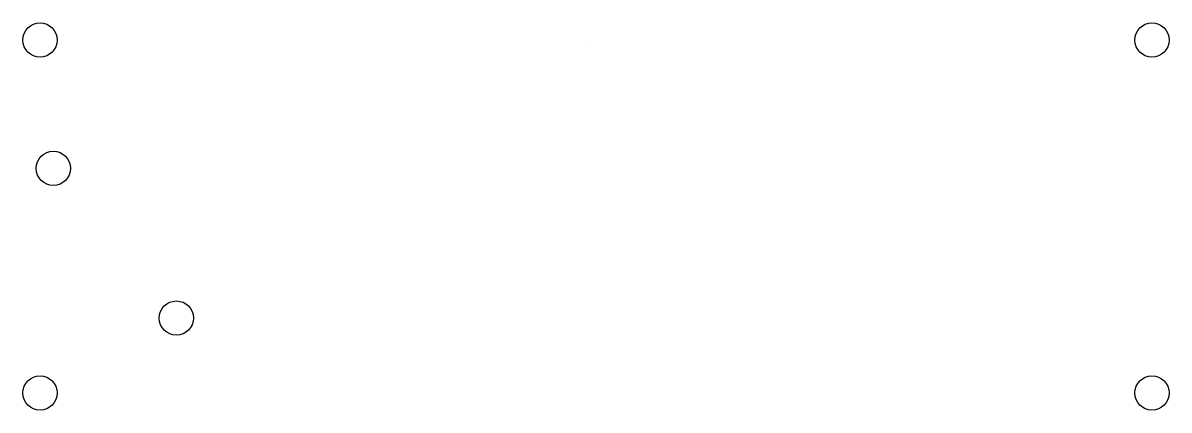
# Model space of a CAD drawing. Header units: millimetres. Extents: x -54 to 54, y -24 to 13.
import ezdxf

# ---------------------------------------------------------------- set-up
doc = ezdxf.new("R2010")
doc.units = ezdxf.units.MM
doc.header["$MEASUREMENT"] = 0

msp = doc.modelspace()

# ---------------------------------------------------------------- linework, layer by layer
msp.add_line((-1, 10.4, 1.5), (-1, 10.4, 3))
for centre in [(-52, 11), (52, 11), (-50.75, -1), (-39.25, -15), (-52, -22), (52, -22)]:
    msp.add_circle(centre, 1.6)

doc.saveas('drawing.dxf')
